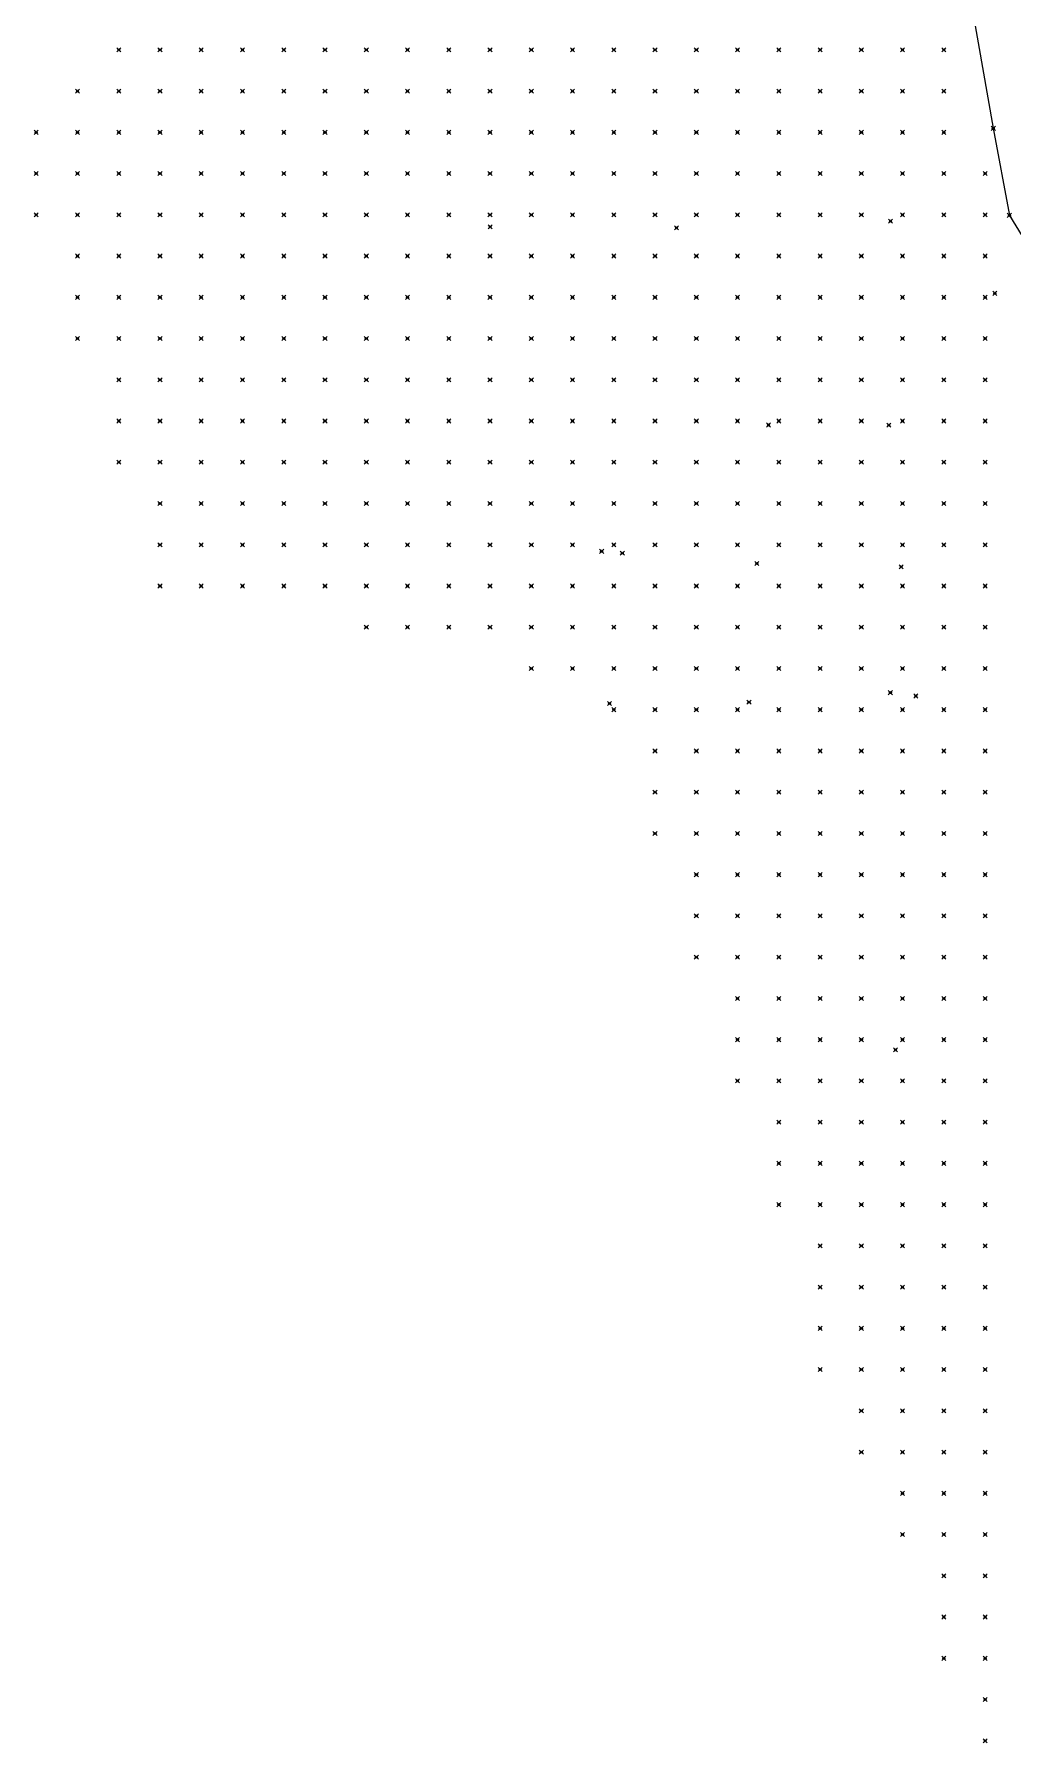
# Model space of a CAD drawing. Header units: metres. Extents: x 441556 to 446409, y 432338 to 461058.
# Drawn here: x 445030.3 to 445101.5, y 435324.3 to 435448.6 of the extents above; entities that cross this region are included whole.
import ezdxf

# ---------------------------------------------------------------- set-up
doc = ezdxf.new("R2010")
doc.units = ezdxf.units.M
doc.header["$MEASUREMENT"] = 0
doc.header["$PDMODE"] = 35
doc.header["$PDSIZE"] = 0.15
for name, color, linetype, lineweight in [('DTM-BRE-RevN_GRP_DRUM DE PIATRA', 2, 'Continuous', 0), ('DTM-NOK-RevN_LIDAR_co_lidar', 91, 'Continuous', 0), ('DTM-NOK-RevN_RTK', 32, 'Continuous', 0)]:
    doc.layers.add(name, color=color, linetype=linetype, lineweight=lineweight)

msp = doc.modelspace()

# ---------------------------------------------------------------- linework, layer by layer
at = {"layer": 'DTM-BRE-RevN_GRP_DRUM DE PIATRA'}
for p, q in [((445098.576, 435450.148, 333.319), (445100.053, 435441.721, 333.436)), ((445100.053, 435441.721, 333.436), (445101.224, 435435.388, 333.332)), ((445101.224, 435435.388, 333.332), (445103.343, 435431.942, 333.104))]:
    msp.add_line(p, q, dxfattribs=at)
at = {"layer": 'DTM-NOK-RevN_LIDAR_co_lidar'}
for p in [(445036.47, 435447.428, 327.253), (445039.47, 435447.428, 329.478), (445042.469, 435447.428, 331.456), (445045.469, 435447.428, 332.613), (445048.468, 435447.428, 333.73), (445051.467, 435447.428, 334.671), (445054.467, 435447.428, 335.726), (445057.466, 435447.428, 336.332), (445060.466, 435447.428, 336.426), (445063.465, 435447.428, 336.363), (445066.464, 435447.428, 336.164), (445069.464, 435447.428, 335.842), (445072.463, 435447.428, 335.348), (445075.462, 435447.428, 334.767), (445078.462, 435447.428, 334.153), (445081.461, 435447.428, 333.339), (445084.461, 435447.428, 332.914), (445087.46, 435447.428, 332.926), (445090.459, 435447.428, 332.981), (445093.459, 435447.428, 333.044), (445096.458, 435447.428, 333.196), (445033.471, 435444.429, 325.56), (445036.47, 435444.429, 326.662), (445039.47, 435444.429, 327.682), (445042.469, 435444.429, 329.216), (445045.469, 435444.429, 329.844), (445048.468, 435444.429, 330.87), (445051.467, 435444.429, 332.081), (445054.467, 435444.429, 333.404), (445057.466, 435444.429, 334.332), (445060.466, 435444.429, 334.913), (445063.465, 435444.429, 335.078), (445066.464, 435444.429, 335.008), (445069.464, 435444.429, 334.759), (445072.463, 435444.429, 334.4), (445075.462, 435444.429, 333.819), (445078.462, 435444.429, 332.929), (445081.461, 435444.429, 332.657), (445084.461, 435444.429, 332.67), (445087.46, 435444.429, 332.753), (445090.459, 435444.429, 332.859), (445093.459, 435444.429, 332.978), (445096.458, 435444.429, 333.132), (445030.472, 435441.429, 324.868), (445033.471, 435441.429, 325.113), (445036.47, 435441.429, 325.596), (445039.47, 435441.429, 326.355), (445042.469, 435441.429, 327.066), (445045.469, 435441.429, 327.66), (445048.468, 435441.429, 328.589), (445051.467, 435441.429, 329.637), (445054.467, 435441.429, 330.987), (445057.466, 435441.429, 332.428), (445060.466, 435441.429, 333.022), (445063.465, 435441.429, 332.937), (445066.464, 435441.429, 332.697), (445069.464, 435441.429, 332.92), (445072.463, 435441.429, 332.951), (445075.462, 435441.429, 332.735), (445078.462, 435441.429, 332.632), (445081.461, 435441.429, 332.643), (445084.461, 435441.429, 332.695), (445087.46, 435441.429, 332.77), (445090.459, 435441.429, 332.847), (445093.459, 435441.429, 332.923), (445096.458, 435441.429, 333.074), (445030.472, 435438.43, 324.919), (445033.471, 435438.43, 325.06), (445036.47, 435438.43, 325.318), (445039.47, 435438.43, 325.599), (445042.469, 435438.43, 326.032), (445045.469, 435438.43, 326.76), (445048.468, 435438.43, 327.335), (445051.467, 435438.43, 328.684), (445054.467, 435438.43, 330.157), (445057.466, 435438.43, 331.305), (445060.466, 435438.43, 331.582), (445063.465, 435438.43, 331.881), (445066.464, 435438.43, 332.571), (445069.464, 435438.43, 332.644), (445072.463, 435438.43, 332.65), (445075.462, 435438.43, 332.714), (445078.462, 435438.43, 332.799), (445081.461, 435438.43, 332.818), (445084.461, 435438.43, 332.789), (445087.46, 435438.43, 332.829), (445090.459, 435438.43, 332.86), (445093.459, 435438.43, 332.913), (445096.458, 435438.43, 333.081), (445099.457, 435438.43, 333.337), (445030.472, 435435.431, 324.922), (445033.471, 435435.431, 325.118), (445036.47, 435435.431, 325.312), (445039.47, 435435.431, 325.554), (445042.469, 435435.431, 325.9), (445045.469, 435435.431, 326.513), (445048.468, 435435.431, 327.234), (445051.467, 435435.431, 328.613), (445054.467, 435435.431, 329.737), (445057.466, 435435.431, 330.597), (445060.466, 435435.431, 331.086), (445063.465, 435435.431, 331.748), (445066.464, 435435.431, 332.569), (445069.464, 435435.431, 332.821), (445072.463, 435435.431, 332.889), (445075.462, 435435.431, 332.966), (445078.462, 435435.431, 333.043), (445081.461, 435435.431, 333.051), (445084.461, 435435.431, 332.878), (445087.46, 435435.431, 332.489), (445090.459, 435435.431, 332.471), (445093.459, 435435.431, 333.064), (445096.458, 435435.431, 333.106), (445099.457, 435435.431, 333.264), (445033.471, 435432.431, 324.919), (445036.47, 435432.431, 325.084), (445039.47, 435432.431, 325.481), (445042.469, 435432.431, 325.962), (445045.469, 435432.431, 326.376), (445048.468, 435432.431, 326.838), (445051.467, 435432.431, 327.515), (445054.467, 435432.431, 328.583), (445057.466, 435432.431, 329.745), (445060.466, 435432.431, 330.896), (445063.465, 435432.431, 331.463), (445066.464, 435432.431, 332.17), (445069.464, 435432.431, 332.733), (445072.463, 435432.431, 332.975), (445075.462, 435432.431, 333.089), (445078.462, 435432.431, 333.143), (445081.461, 435432.431, 333.054), (445084.461, 435432.431, 332.813), (445087.46, 435432.431, 332.69), (445090.459, 435432.431, 333.072), (445093.459, 435432.431, 333.152), (445096.458, 435432.431, 333.172), (445099.457, 435432.431, 333.188), (445033.471, 435429.432, 324.664), (445036.47, 435429.432, 324.819), (445039.47, 435429.432, 325.183), (445042.469, 435429.432, 325.767), (445045.469, 435429.432, 326.328), (445048.468, 435429.432, 326.767), (445051.467, 435429.432, 327.387), (445054.467, 435429.432, 328.078), (445057.466, 435429.432, 329.198), (445060.466, 435429.432, 330.865), (445063.465, 435429.432, 331.59), (445066.464, 435429.432, 331.875), (445069.464, 435429.432, 332.222), (445072.463, 435429.432, 332.908), (445075.462, 435429.432, 332.942), (445078.462, 435429.432, 333.099), (445081.461, 435429.432, 333.092), (445084.461, 435429.432, 332.905), (445087.46, 435429.432, 333.038), (445090.459, 435429.432, 333.275), (445093.459, 435429.432, 332.956), (445096.458, 435429.432, 332.856), (445099.457, 435429.432, 333.085), (445033.471, 435426.432, 324.45), (445036.47, 435426.432, 324.667), (445039.47, 435426.432, 324.84), (445042.469, 435426.432, 325.271), (445045.469, 435426.432, 326.14), (445048.468, 435426.432, 326.663), (445051.467, 435426.432, 327.247), (445054.467, 435426.432, 328.31), (445057.466, 435426.432, 329.889), (445060.466, 435426.432, 331.571), (445063.465, 435426.432, 331.824), (445066.464, 435426.432, 331.703), (445069.464, 435426.432, 331.064), (445072.463, 435426.432, 331.384), (445075.462, 435426.432, 331.613), (445078.462, 435426.432, 332.006), (445081.461, 435426.432, 332.563), (445084.461, 435426.432, 333.182), (445087.46, 435426.432, 332.955), (445090.459, 435426.432, 332.258), (445093.459, 435426.432, 332.418), (445096.458, 435426.432, 332.517), (445099.457, 435426.432, 332.538), (445036.47, 435423.433, 324.556), (445039.47, 435423.433, 324.682), (445042.469, 435423.433, 325.207), (445045.469, 435423.433, 326.409), (445048.468, 435423.433, 327.283), (445051.467, 435423.433, 327.82), (445054.467, 435423.433, 328.633), (445057.466, 435423.433, 329.765), (445060.466, 435423.433, 330.903), (445063.465, 435423.433, 330.733), (445066.464, 435423.433, 330.739), (445069.464, 435423.433, 330.72), (445072.463, 435423.433, 330.983), (445075.462, 435423.433, 331.229), (445078.462, 435423.433, 331.448), (445081.461, 435423.433, 331.602), (445084.461, 435423.433, 331.783), (445087.46, 435423.433, 331.951), (445090.459, 435423.433, 331.89), (445093.459, 435423.433, 332.019), (445096.458, 435423.433, 332.172), (445099.457, 435423.433, 332.256), (445036.47, 435420.434, 324.109), (445039.47, 435420.434, 324.243), (445042.469, 435420.434, 324.26), (445045.469, 435420.434, 325.222), (445048.468, 435420.434, 327.347), (445051.467, 435420.434, 328.737), (445054.467, 435420.434, 329.719), (445057.466, 435420.434, 329.426), (445060.466, 435420.434, 329.698), (445063.465, 435420.434, 330.01), (445066.464, 435420.434, 330.38), (445069.464, 435420.434, 330.613), (445072.463, 435420.434, 330.847), (445075.462, 435420.434, 331.038), (445078.462, 435420.434, 331.198), (445081.461, 435420.434, 331.347), (445084.461, 435420.434, 331.462), (445087.46, 435420.434, 331.529), (445090.459, 435420.434, 331.638), (445093.459, 435420.434, 331.708), (445096.458, 435420.434, 331.781), (445099.457, 435420.434, 331.911), (445036.47, 435417.434, 323.871), (445039.47, 435417.434, 323.956), (445042.469, 435417.434, 323.957), (445045.469, 435417.434, 324.327), (445048.468, 435417.434, 326.032), (445051.467, 435417.434, 328.651), (445054.467, 435417.434, 329.642), (445057.466, 435417.434, 329.32), (445060.466, 435417.434, 329.536), (445063.465, 435417.434, 329.906), (445066.464, 435417.434, 330.249), (445069.464, 435417.434, 330.462), (445072.463, 435417.434, 330.626), (445075.462, 435417.434, 330.841), (445078.462, 435417.434, 331.076), (445081.461, 435417.434, 331.171), (445084.461, 435417.434, 331.188), (445087.46, 435417.434, 331.198), (445090.459, 435417.434, 331.183), (445093.459, 435417.434, 331.293), (445096.458, 435417.434, 331.5), (445099.457, 435417.434, 331.674), (445039.47, 435414.435, 323.71), (445042.469, 435414.435, 323.747), (445045.469, 435414.435, 323.758), (445048.468, 435414.435, 324.638), (445051.467, 435414.435, 326.597), (445054.467, 435414.435, 327.818), (445057.466, 435414.435, 329.243), (445060.466, 435414.435, 329.528), (445063.465, 435414.435, 329.804), (445066.464, 435414.435, 330.054), (445069.464, 435414.435, 330.247), (445072.463, 435414.435, 330.46), (445075.462, 435414.435, 330.561), (445078.462, 435414.435, 330.646), (445081.461, 435414.435, 330.773), (445084.461, 435414.435, 330.832), (445087.46, 435414.435, 330.798), (445090.459, 435414.435, 330.851), (445093.459, 435414.435, 331.02), (445096.458, 435414.435, 331.228), (445099.457, 435414.435, 331.344), (445039.47, 435411.436, 323.255), (445042.469, 435411.436, 323.344), (445045.469, 435411.436, 323.497), (445048.468, 435411.436, 324.024), (445051.467, 435411.436, 324.929), (445054.467, 435411.436, 326.141), (445057.466, 435411.436, 328.769), (445060.466, 435411.436, 329.463), (445063.465, 435411.436, 329.638), (445066.464, 435411.436, 329.797), (445069.464, 435411.436, 329.93), (445072.463, 435411.436, 330.073), (445075.462, 435411.436, 330.312), (445078.462, 435411.436, 330.38), (445081.461, 435411.436, 330.426), (445084.461, 435411.436, 330.453), (445087.46, 435411.436, 330.507), (445090.459, 435411.436, 330.625), (445093.459, 435411.436, 330.765), (445096.458, 435411.436, 330.904), (445099.457, 435411.436, 330.98), (445039.47, 435408.436, 322.826), (445042.469, 435408.436, 322.882), (445045.469, 435408.436, 322.963), (445048.468, 435408.436, 323.257), (445051.467, 435408.436, 324.08), (445054.467, 435408.436, 325.94), (445057.466, 435408.436, 328.529), (445060.466, 435408.436, 329.336), (445063.465, 435408.436, 329.503), (445066.464, 435408.436, 329.505), (445069.464, 435408.436, 329.434), (445072.463, 435408.436, 329.817), (445075.462, 435408.436, 329.895), (445078.462, 435408.436, 329.964), (445081.461, 435408.436, 330.08), (445084.461, 435408.436, 330.148), (445087.46, 435408.436, 330.245), (445090.459, 435408.436, 330.35), (445093.459, 435408.436, 330.454), (445096.458, 435408.436, 330.505), (445099.457, 435408.436, 330.563), (445054.467, 435405.437, 324.289), (445057.466, 435405.437, 327.112), (445060.466, 435405.437, 329.026), (445063.465, 435405.437, 329.343), (445066.464, 435405.437, 329.385), (445069.464, 435405.437, 329.408), (445072.463, 435405.437, 329.457), (445075.462, 435405.437, 329.608), (445078.462, 435405.437, 329.702), (445081.461, 435405.437, 329.819), (445084.461, 435405.437, 329.909), (445087.46, 435405.437, 329.978), (445090.459, 435405.437, 330.023), (445093.459, 435405.437, 330.087), (445096.458, 435405.437, 330.165), (445099.457, 435405.437, 330.338), (445066.464, 435402.437, 329.186), (445069.464, 435402.437, 329.105), (445072.463, 435402.437, 329.175), (445075.462, 435402.437, 329.333), (445078.462, 435402.437, 329.447), (445081.461, 435402.437, 329.56), (445084.461, 435402.437, 329.645), (445087.46, 435402.437, 329.658), (445090.459, 435402.437, 329.72), (445093.459, 435402.437, 329.828), (445096.458, 435402.437, 329.984), (445099.457, 435402.437, 330.123), (445072.463, 435399.438, 328.971), (445075.462, 435399.438, 329.088), (445078.462, 435399.438, 329.187), (445081.461, 435399.438, 329.279), (445084.461, 435399.438, 329.374), (445087.46, 435399.438, 329.447), (445090.459, 435399.438, 329.562), (445093.459, 435399.438, 329.688), (445096.458, 435399.438, 330.24), (445099.457, 435399.438, 331.01), (445075.462, 435396.439, 328.846), (445078.462, 435396.439, 328.926), (445081.461, 435396.439, 329.039), (445084.461, 435396.439, 329.155), (445087.46, 435396.439, 329.329), (445090.459, 435396.439, 329.517), (445093.459, 435396.439, 330.048), (445096.458, 435396.439, 331.066), (445099.457, 435396.439, 331.442), (445075.462, 435393.439, 328.618), (445078.462, 435393.439, 328.686), (445081.461, 435393.439, 328.831), (445084.461, 435393.439, 328.981), (445087.46, 435393.439, 329.137), (445090.459, 435393.439, 329.917), (445093.459, 435393.439, 331.223), (445096.458, 435393.439, 331.307), (445099.457, 435393.439, 331.205), (445075.462, 435390.44, 328.591), (445078.462, 435390.44, 328.546), (445081.461, 435390.44, 328.705), (445084.461, 435390.44, 329.124), (445087.46, 435390.44, 330.173), (445090.459, 435390.44, 331.351), (445093.459, 435390.44, 331.312), (445096.458, 435390.44, 331.231), (445099.457, 435390.44, 331.13), (445078.462, 435387.44, 328.315), (445081.461, 435387.44, 328.475), (445084.461, 435387.44, 329.542), (445087.46, 435387.44, 331.159), (445090.459, 435387.44, 331.334), (445093.459, 435387.44, 331.289), (445096.458, 435387.44, 331.215), (445099.457, 435387.44, 331.148), (445078.462, 435384.441, 329.969), (445081.461, 435384.441, 330.714), (445084.461, 435384.441, 331.228), (445087.46, 435384.441, 331.407), (445090.459, 435384.441, 331.336), (445093.459, 435384.441, 331.298), (445096.458, 435384.441, 331.225), (445099.457, 435384.441, 331.133), (445078.462, 435381.442, 330.247), (445081.461, 435381.442, 331.379), (445084.461, 435381.442, 331.486), (445087.46, 435381.442, 331.355), (445090.459, 435381.442, 331.223), (445093.459, 435381.442, 331.166), (445096.458, 435381.442, 331.137), (445099.457, 435381.442, 331.017), (445081.461, 435378.442, 331.389), (445084.461, 435378.442, 331.424), (445087.46, 435378.442, 331.251), (445090.459, 435378.442, 331.136), (445093.459, 435378.442, 331.078), (445096.458, 435378.442, 331.075), (445099.457, 435378.442, 331.06), (445081.461, 435375.443, 331.272), (445084.461, 435375.443, 331.498), (445087.46, 435375.443, 331.355), (445090.459, 435375.443, 331.155), (445093.459, 435375.443, 331.047), (445096.458, 435375.443, 331.164), (445099.457, 435375.443, 331.587), (445081.461, 435372.444, 331.093), (445084.461, 435372.444, 331.571), (445087.46, 435372.444, 331.395), (445090.459, 435372.444, 331.161), (445093.459, 435372.444, 331.065), (445096.458, 435372.444, 331.398), (445099.457, 435372.444, 331.917), (445084.461, 435369.444, 331.136), (445087.46, 435369.444, 331.301), (445090.459, 435369.444, 331.227), (445093.459, 435369.444, 331.422), (445096.458, 435369.444, 331.891), (445099.457, 435369.444, 332.096), (445084.461, 435366.445, 329.882), (445087.46, 435366.445, 331.118), (445090.459, 435366.445, 331.396), (445093.459, 435366.445, 331.83), (445096.458, 435366.445, 332.032), (445099.457, 435366.445, 332.017), (445084.461, 435363.445, 328.534), (445087.46, 435363.445, 330.096), (445090.459, 435363.445, 331.191), (445093.459, 435363.445, 331.911), (445096.458, 435363.445, 331.942), (445099.457, 435363.445, 331.86), (445087.46, 435360.446, 328.692), (445090.459, 435360.446, 330.358), (445093.459, 435360.446, 331.45), (445096.458, 435360.446, 331.949), (445099.457, 435360.446, 331.883), (445087.46, 435357.447, 327.412), (445090.459, 435357.447, 329.348), (445093.459, 435357.447, 330.842), (445096.458, 435357.447, 331.768), (445099.457, 435357.447, 331.862), (445087.46, 435354.447, 326.203), (445090.459, 435354.447, 328.094), (445093.459, 435354.447, 329.815), (445096.458, 435354.447, 331.47), (445099.457, 435354.447, 331.795), (445087.46, 435351.448, 324.884), (445090.459, 435351.448, 326.881), (445093.459, 435351.448, 329.121), (445096.458, 435351.448, 330.766), (445099.457, 435351.448, 331.513), (445090.459, 435348.449, 326.147), (445093.459, 435348.449, 327.819), (445096.458, 435348.449, 329.002), (445099.457, 435348.449, 330.302), (445090.459, 435345.449, 324.772), (445093.459, 435345.449, 327.379), (445096.458, 435345.449, 328.069), (445099.457, 435345.449, 328.829), (445093.459, 435342.45, 324.99), (445096.458, 435342.45, 326.771), (445099.457, 435342.45, 328.177), (445093.459, 435339.45, 324.297), (445096.458, 435339.45, 325.835), (445099.457, 435339.45, 327.247), (445096.458, 435336.451, 324.962), (445099.457, 435336.451, 326.77), (445096.458, 435333.452, 323.938), (445099.457, 435333.452, 325.523), (445096.458, 435330.452, 323.596), (445099.457, 435330.452, 324.724), (445099.457, 435327.453, 323.9), (445099.457, 435324.453, 323.393)]:
    msp.add_point(p, dxfattribs=at)
at = {"layer": 'DTM-NOK-RevN_RTK'}
for p in [(445100.053, 435441.721, 333.436), (445101.224, 435435.388, 333.332), (445063.474, 435434.559, 332.549), (445077.023, 435434.489, 333.072), (445092.586, 435434.964, 333.115), (445100.165, 435429.724, 332.909), (445083.707, 435420.146, 331.516), (445092.456, 435420.133, 331.731), (445071.576, 435410.959, 330.096), (445073.08, 435410.827, 330.156), (445082.869, 435410.064, 330.253), (445093.355, 435409.833, 330.607), (445092.572, 435400.68, 329.697), (445094.424, 435400.438, 329.872), (445072.156, 435399.891, 329.017), (445082.293, 435399.993, 329.314), (445092.95, 435374.707, 330.919)]:
    msp.add_point(p, dxfattribs=at)

doc.saveas('drawing.dxf')
